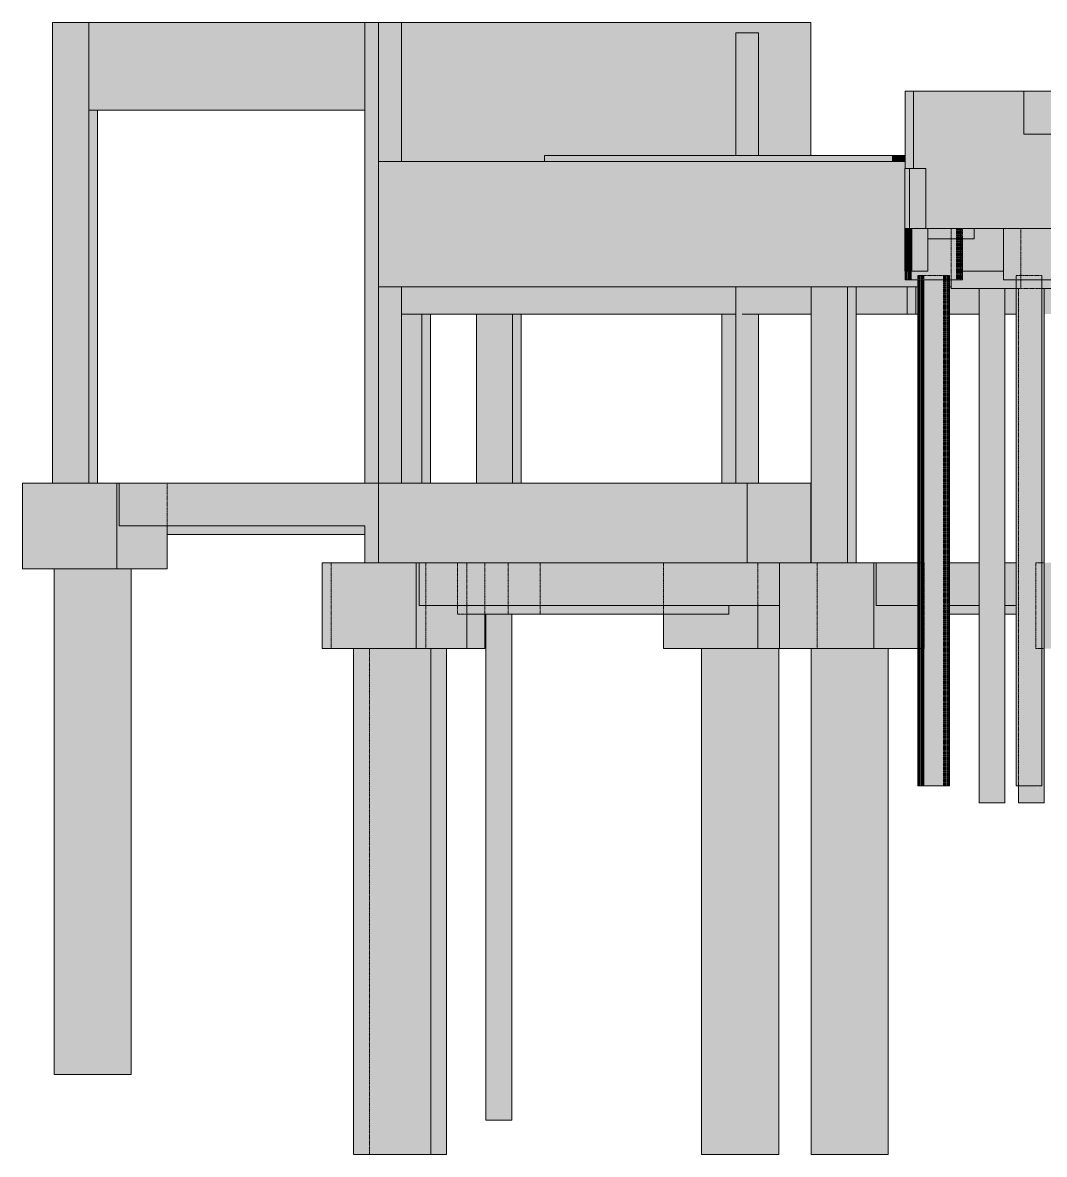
# Model space of a CAD drawing. Header units: centimetres. Extents: x -3523 to 38560, y -3196 to 88043.
# Drawn here: x 3825 to 5017, y 78430 to 79750 of the extents above; entities that cross this region are included whole.
import ezdxf

# ---------------------------------------------------------------- set-up
doc = ezdxf.new("R2010")
doc.units = ezdxf.units.CM
doc.linetypes.add('Traço', pattern=[0.635, 0.3175, -0.3175])
for name, color, linetype, lineweight in [('A-FLOR', 7, 'Continuous', 25), ('S-BEAM', 7, 'Continuous', 25), ('S-COLS', 7, 'Continuous', 25), ('S-FNDN', 7, 'Continuous', 25), ('S-FNDN-HDLN', 7, 'Traço', 18)]:
    doc.layers.add(name, color=color, linetype=linetype, lineweight=lineweight)

# ---------------------------------------------------------------- blocks, each defined once
blk = doc.blocks.new('PED_BLRET-1EST_R01_2019_muro_ - 60x60x60-3843966-CT B 002 - CRT ESQ')
at = {"layer": 'S-FNDN-HDLN', "lineweight": 9}
for p, q in [((-2471.6, 79455), (-2441.6, 79455)), ((-2471.6, 79450), (-2471.6, 79455)), ((-2441.6, 79455), (-2441.6, 79450)), ((-2441.6, 79450), (-2471.6, 79450))]:
    blk.add_line(p, q, dxfattribs=at)
blk = doc.blocks.new('PED_BLRET-1EST_R01_2019_muro_ - 60x60x60-V47-CT B 002 - CRT ESQ')
at = {"layer": 'S-FNDN-HDLN', "lineweight": 9}
for p, q in [((-2472.7, 79455), (-2471.6, 79455)), ((-2472.7, 79450), (-2472.7, 79455)), ((-2442.7, 79455), (-2442.7, 79450))]:
    blk.add_line(p, q, dxfattribs=at)
blk = doc.blocks.new('PED_BLRET-1EST_R01_2019_muro_ - 60x60x60-V48-CT B 002 - CRT ESQ')
at = {"layer": 'S-FNDN-HDLN', "lineweight": 9}
for p, q in [((-2473.4, 79455), (-2472.7, 79455)), ((-2473.4, 79450), (-2473.4, 79455)), ((-2443.4, 79455), (-2443.4, 79450))]:
    blk.add_line(p, q, dxfattribs=at)
blk = doc.blocks.new('PED_BLRET-1EST_R01_2019_muro_ - 60x60x60-V49-CT B 002 - CRT ESQ')
at = {"layer": 'S-FNDN-HDLN', "lineweight": 9}
for p, q in [((-2474.9, 79455), (-2474.1, 79455)), ((-2474.9, 79450), (-2474.9, 79455)), ((-2444.9, 79455), (-2444.9, 79450))]:
    blk.add_line(p, q, dxfattribs=at)
blk = doc.blocks.new('PED_BLRET-1EST_R01_2019_muro_ - 60x60x60-V50-CT B 002 - CRT ESQ')
at = {"layer": 'S-FNDN-HDLN', "lineweight": 9}
for p, q in [((-2473.7, 79450), (-2473.7, 79455)), ((-2443.7, 79455), (-2443.7, 79450))]:
    blk.add_line(p, q, dxfattribs=at)
blk = doc.blocks.new('PED_BLRET-1EST_R01_2019_muro_ - 60x60x60-V51-CT B 002 - CRT ESQ')
at = {"layer": 'S-FNDN-HDLN', "lineweight": 9}
for p, q in [((-2476.4, 79455), (-2474.9, 79455)), ((-2476.4, 79450), (-2476.4, 79455)), ((-2446.4, 79455), (-2446.4, 79450))]:
    blk.add_line(p, q, dxfattribs=at)
blk = doc.blocks.new('PED_BLRET-1EST_R01_2019_muro_ - 60x60x60-V52-CT B 002 - CRT ESQ')
at = {"layer": 'S-FNDN-HDLN', "lineweight": 9}
for p, q in [((-2478.6, 79455), (-2477.9, 79455)), ((-2478.6, 79450), (-2478.6, 79455)), ((-2448.6, 79455), (-2448.6, 79450))]:
    blk.add_line(p, q, dxfattribs=at)

msp = doc.modelspace()

# ---------------------------------------------------------------- hatches: boundary and pattern name
at = {"layer": 'A-FLOR', "true_color": 0xc0c0c0}
msp.add_hatch(color=9, dxfattribs=at).paths.add_polyline_path([(4887.611, 79498.004), (4935.006, 79498.004), (4935.006, 79510.004), (4881.039, 79510.004), (4881.039, 79498.004), (4887.453, 79498.004)], flags=0)
at = {"layer": 'S-BEAM', "true_color": 0xff8040}
for points in [[(4224.055, 79648.004), (4224.055, 79750.004), (3902.192, 79750.004), (3902.192, 79648.004)], [(4825.09, 79588.004), (4839.742, 79588.004), (4839.742, 79595.004), (4433.619, 79595.004), (4433.619, 79588.004), (4758.37, 79588.004)], [(4849.736, 79588.004), (4854.443, 79588.004), (4854.443, 79595.004), (4839.742, 79595.004), (4839.742, 79588.004)], [(4744.789, 79410.004), (4744.789, 79442.004), (4664.292, 79442.004), (4664.292, 79410.004)]]:
    msp.add_hatch(color=11, dxfattribs=at).paths.add_polyline_path(points, flags=0)
h = msp.add_hatch(color=11, dxfattribs=at)
h.paths.add_polyline_path([(4448.191, 79410.004), (4656.766, 79410.004), (4656.766, 79442.004), (4266.768, 79442.004), (4266.768, 79410.004)], flags=0)
h.paths.add_polyline_path([(4375.518, 79588.004), (4433.619, 79588.004), (4433.619, 79595.004), (4656.766, 79595.004), (4656.766, 79738.004), (4683.399, 79738.004), (4683.399, 79595.004), (4744.563, 79595.004), (4744.563, 79750.004), (4266.768, 79750.004), (4266.768, 79588.004), (4344.798, 79588.004)], flags=0)
at = {"layer": 'S-BEAM', "true_color": 0xc0c0c0}
for points in [[(4861.763, 79580.004), (4864.141, 79580.004), (4864.141, 79670.004), (4854.443, 79670.004), (4854.831, 79580.004), (4859.5, 79580.004)], [(5378.728, 79620.004), (5588.999, 79620.004), (5588.999, 79670.004), (4993.052, 79670.004), (4993.052, 79620.004), (5327.032, 79620.004)], [(4854.261, 79460.004), (4854.568, 79510.004), (4854.831, 79510.004), (4855.006, 79510.004), (4855.576, 79510.004), (4855.752, 79510.004), (4856.322, 79510.004), (4856.497, 79510.004), (4857.067, 79510.004), (4857.067, 79460.004), (4857.988, 79460.004), (4858.295, 79510.004), (4858.558, 79510.004), (4858.733, 79510.004), (4859.303, 79510.004), (4859.5, 79580.004), (4854.255, 79580.004), (4854.255, 79460.004)], [(4873.831, 79510.004), (4878.499, 79510.004), (4878.499, 79580.004), (4859.5, 79580.004), (4859.786, 79510.004), (4873.31, 79510.004)], [(4881.039, 79460.004), (4881.039, 79510.004), (4862.039, 79510.004), (4862.039, 79460.004), (4878.5, 79460.004)], [(4921.299, 79460.004), (4969.004, 79460.004), (4969.004, 79510.004), (4935.006, 79510.004), (4935.006, 79498.004), (4921.299, 79498.004), (4921.299, 79486.359)], [(4861.25, 79460.004), (4861.299, 79460.156), (4860.926, 79460.004)], [(4797.226, 79410.004), (4856.837, 79410.004), (4856.837, 79442.004), (4797.226, 79442.004)], [(4856.837, 79410.004), (4866.773, 79410.004), (4866.773, 79442.004), (4856.837, 79442.004)], [(4034.619, 79163.001), (4232.257, 79163.001), (4232.257, 79213.001), (3937.42, 79213.001), (3937.42, 79163.001), (3958.059, 79163.001)], [(4240.131, 79120.001), (4240.131, 79213.001), (4232.257, 79213.001), (4232.257, 79163.001), (4224.051, 79163.001), (4224.051, 79120.001), (4232.257, 79120.001)], [(4240.131, 79120.001), (4670.083, 79120.001), (4670.083, 79213.001), (4240.131, 79213.001)], [(4708.005, 79120.001), (4744.563, 79120.001), (4744.563, 79213.001), (4670.083, 79213.001), (4670.083, 79120.001), (4704.706, 79120.001)], [(4222.409, 79153.001), (4224.051, 79153.001), (4224.051, 79163.001), (3993.585, 79163.001), (3993.585, 79153.001), (4034.619, 79153.001)], [(4448.191, 79070.001), (4708.005, 79070.001), (4708.005, 79120.001), (4287.409, 79120.001), (4287.409, 79070.001), (4344.798, 79070.001)], [(4343.088, 79060.001), (4648.578, 79060.001), (4648.578, 79070.001), (4343.088, 79070.001)]]:
    msp.add_hatch(color=9, dxfattribs=at).paths.add_polyline_path(points, flags=0)
h = msp.add_hatch(color=9, dxfattribs=at)
h.paths.add_polyline_path([(5262.056, 79450.004), (5340.404, 79450.004), (5340.404, 79460.004), (5262.056, 79460.004)], flags=0)
h.paths.add_polyline_path([(5068.549, 79450.004), (5130.382, 79450.004), (5130.382, 79460.004), (5049.631, 79460.004), (5049.631, 79450.004)], flags=0)
h.paths.add_polyline_path([(4935.006, 79510.004), (5445.145, 79510.004), (5445.145, 79540.004), (5464.894, 79540.004), (5464.894, 79588.004), (5474.692, 79588.004), (5474.692, 79620.004), (4993.052, 79620.004), (4993.052, 79670.004), (4864.141, 79670.004), (4864.141, 79580.004), (4878.499, 79580.004), (4878.786, 79510.004), (4921.299, 79510.004)], flags=0)
at = {"layer": 'S-BEAM', "true_color": 0xff8040}
h = msp.add_hatch(color=11, dxfattribs=at)
h.paths.add_polyline_path([(4240.133, 79442.004), (4869.261, 79442.004), (4869.261, 79450.004), (4854.261, 79450.004), (4854.049, 79588.004), (4240.133, 79588.004)], flags=0)
h.paths.add_polyline_path([(4906.299, 79442.004), (4907.956, 79442.004), (4907.956, 79450.004), (4906.299, 79450.004), (4906.299, 79444.332)], flags=0)
h.paths.add_polyline_path([(5327.032, 79442.004), (5332.096, 79442.004), (5332.096, 79450.004), (5262.056, 79450.004), (5262.056, 79442.004), (5275.335, 79442.004)], flags=0)
h.paths.add_polyline_path([(5049.631, 79442.004), (5120.38, 79442.004), (5120.246, 79450.004), (5049.631, 79450.004), (5049.631, 79444.332)], flags=0)
h.paths.add_polyline_path([(5559.666, 79540.004), (5574.065, 79540.004), (5574.065, 79588.004), (5464.894, 79588.004), (5464.894, 79540.004), (5534.474, 79540.004)], flags=0)
at = {"layer": 'S-BEAM', "true_color": 0xc0c0c0}
h = msp.add_hatch(color=9, dxfattribs=at)
h.paths.add_polyline_path([(5119.892, 79410.004), (5119.773, 79442.004), (5049.631, 79442.004), (5049.631, 79440.004), (5016.691, 79440.004), (5016.853, 79410.004), (5119.773, 79410.004)], flags=0)
h.paths.add_polyline_path([(4970.895, 79410.004), (4984.004, 79410.004), (4984.004, 79440.004), (4970.895, 79440.004), (4970.895, 79423.818)], flags=0)
h.paths.add_polyline_path([(4866.773, 79410.004), (4869.261, 79410.334), (4869.261, 79442.004), (4866.773, 79442.004)], flags=0)
h.paths.add_polyline_path([(4906.299, 79410.004), (4940.896, 79410.004), (4940.896, 79440.004), (4907.956, 79440.004), (4907.956, 79442.004), (4906.299, 79442.004), (4906.299, 79415.248)], flags=0)
h = msp.add_hatch(color=9, dxfattribs=at)
h.paths.add_polyline_path([(4970.895, 79070.001), (4984.004, 79070.001), (4984.004, 79120.001), (4970.895, 79120.001), (4970.895, 79091.344)], flags=0)
h.paths.add_polyline_path([(4820.557, 79070.001), (4869.261, 79070.001), (4869.261, 79120.001), (4820.557, 79120.001)], flags=0)
h.paths.add_polyline_path([(5131.32, 79070.001), (5131.32, 79120.001), (5016.691, 79120.001), (5016.853, 79070.001), (5120.246, 79070.001)], flags=0)
h.paths.add_polyline_path([(4906.299, 79070.001), (4940.896, 79070.001), (4940.896, 79120.001), (4906.299, 79120.001), (4906.299, 79091.344)], flags=0)
h = msp.add_hatch(color=9, dxfattribs=at)
h.paths.add_polyline_path([(4906.299, 79060.001), (4940.896, 79060.001), (4940.896, 79070.001), (4906.299, 79070.001)], flags=0)
h.paths.add_polyline_path([(5131.32, 79060.001), (5131.32, 79070.001), (5016.691, 79070.001), (5016.853, 79060.001), (5120.246, 79060.001)], flags=0)
h.paths.add_polyline_path([(4984.004, 79060.001), (4984.004, 79070.001), (4970.895, 79070.001), (4970.895, 79060.001)], flags=0)
at = {"layer": 'S-COLS', "true_color": 0xff8040}
for points in [[(3902.192, 79213.001), (3902.192, 79750.004), (3859.876, 79750.004), (3859.876, 79213.001)], [(4224.055, 79213.001), (4240.135, 79213.028), (4240.135, 79750.004), (4224.055, 79750.004), (4224.055, 79356.085)], [(3912.313, 79213.001), (3912.313, 79648.004), (3902.192, 79648.004), (3902.192, 79213.001)], [(4758.37, 79120.001), (4787.106, 79120.001), (4787.106, 79442.004), (4744.789, 79442.004), (4744.789, 79120.001)], [(4797.226, 79120.001), (4797.226, 79442.004), (4787.106, 79442.004), (4787.106, 79120.001)], [(4290.501, 79213.001), (4290.501, 79410.004), (4266.768, 79410.004), (4266.768, 79213.001)], [(4291.465, 79213.001), (4300.621, 79213.001), (4300.621, 79410.004), (4290.501, 79410.004), (4290.501, 79213.001)], [(4361.136, 79213.001), (4396.5, 79213.001), (4396.5, 79410.004), (4354.183, 79410.004), (4354.183, 79213.001)], [(4396.502, 79213.001), (4406.62, 79213.001), (4406.62, 79410.004), (4396.5, 79410.004), (4396.5, 79213.001)], [(4654.977, 79213.001), (4656.766, 79213.001), (4656.766, 79410.004), (4640.686, 79410.004), (4640.686, 79213.001)]]:
    msp.add_hatch(color=11, dxfattribs=at).paths.add_polyline_path(points, flags=0)
h = msp.add_hatch(color=11, dxfattribs=at)
h.paths.add_polyline_path([(4240.135, 79213.001), (4266.768, 79213.001), (4266.768, 79442.004), (4240.135, 79442.004), (4240.135, 79356.085)], flags=0)
h.paths.add_polyline_path([(4241.405, 79588.004), (4266.768, 79588.004), (4266.768, 79750.004), (4240.135, 79750.004), (4240.135, 79588.004)], flags=0)
h = msp.add_hatch(color=11, dxfattribs=at)
h.paths.add_polyline_path([(4670.083, 79213.001), (4683.399, 79213.001), (4683.399, 79410.004), (4664.292, 79410.004), (4664.206, 79442.004), (4656.766, 79442.004), (4656.766, 79213.001)], flags=0)
h.paths.add_polyline_path([(4679.772, 79595.004), (4683.399, 79595.004), (4683.399, 79738.004), (4656.766, 79738.004), (4656.766, 79595.004), (4678.563, 79595.004)], flags=0)
at = {"layer": 'S-FNDN', "true_color": 0xc0c0c0}
for points in [[(4854.261, 79450.004), (4855.006, 79450.004), (4854.831, 79510.004), (4854.261, 79510.004), (4854.261, 79460.004)], [(4855.752, 79450.004), (4855.576, 79510.004), (4855.006, 79510.004), (4855.006, 79450.004)], [(4855.752, 79450.004), (4856.497, 79450.004), (4856.322, 79510.004), (4855.752, 79510.004), (4855.752, 79452.289)], [(4856.497, 79450.004), (4857.988, 79450.004), (4857.988, 79460.004), (4857.067, 79460.004), (4856.804, 79510.004), (4856.497, 79510.004), (4856.497, 79452.289)], [(4858.733, 79450.004), (4858.558, 79510.004), (4857.988, 79510.004), (4857.988, 79450.004)], [(4859.479, 79450.004), (4859.303, 79510.004), (4858.733, 79510.004), (4858.733, 79450.004)], [(4860.193, 79450.004), (4859.786, 79510.004), (4859.479, 79510.004), (4859.479, 79450.004)], [(4861.299, 79450.004), (4860.926, 79510.004), (4860.193, 79510.004), (4860.193, 79450.004)], [(4862.039, 79450.004), (4921.299, 79450.004), (4921.299, 79498.004), (4881.039, 79498.004), (4881.039, 79460.004), (4861.802, 79460.004), (4861.539, 79510.004), (4861.299, 79510.004), (4861.299, 79450.004), (4861.763, 79450.004)], [(4989.372, 79450.004), (5029.004, 79450.004), (5029.004, 79510.004), (4969.004, 79510.004), (4969.004, 79450.004), (4979.858, 79450.004)], [(4965.156, 79440.004), (4984.004, 79440.004), (4984.004, 79450.004), (4969.004, 79450.004), (4969.004, 79460.004), (4921.299, 79460.004), (4921.299, 79450.004), (4907.956, 79450.004), (4907.956, 79440.004), (4913.46, 79440.004)], [(5014.004, 79440.004), (5049.631, 79440.004), (5049.631, 79460.004), (5029.004, 79460.004), (5029.004, 79450.004), (5014.004, 79450.004), (5014.004, 79442.004)], [(4869.772, 78860.004), (4870.006, 78860.004), (4869.772, 79450.004), (4869.261, 79450.004), (4869.261, 78860.004)], [(4870.517, 78860.004), (4870.752, 78860.004), (4870.517, 79450.004), (4870.006, 79450.004), (4870.006, 78860.004)], [(4871.263, 78860.004), (4871.497, 78860.004), (4871.263, 79450.004), (4870.752, 79450.004), (4870.752, 78860.004)], [(4872.008, 78860.004), (4872.988, 78860.004), (4872.761, 79450.004), (4871.497, 79450.004), (4871.497, 78860.004)], [(4873.499, 78860.004), (4873.733, 78860.004), (4873.499, 79450.004), (4872.988, 79450.004), (4872.988, 78860.004)], [(4874.245, 78860.004), (4874.479, 78860.004), (4874.245, 79450.004), (4873.733, 79450.004), (4873.733, 78860.004)], [(4874.99, 78860.004), (4875.193, 78860.004), (4874.99, 79450.004), (4874.479, 79450.004), (4874.479, 78860.004)], [(4875.704, 78860.004), (4876.299, 78860.004), (4876.299, 79450.004), (4875.193, 79450.004), (4875.193, 78860.004)], [(4876.299, 78860.004), (4906.299, 78860.004), (4906.299, 79450.004), (4876.299, 79450.004), (4876.299, 78870.727)], [(4940.896, 78840.004), (4963.528, 78840.004), (4963.528, 79440.004), (4940.896, 79440.004), (4940.896, 78914.85)], [(4963.528, 78840.004), (4970.895, 78840.004), (4970.895, 79440.004), (4963.528, 79440.004), (4963.528, 78914.85)], [(4984.004, 78860.004), (5014.004, 78860.004), (5014.004, 79450.004), (4984.004, 79450.004), (4984.004, 78870.727)], [(5016.691, 78840.004), (5016.691, 79440.004), (5014.004, 79440.004), (5014.004, 78860.004), (5009.325, 78860.004), (5009.611, 78840.004), (5016.22, 78840.004)], [(3827.833, 79113.001), (3934.581, 79113.001), (3934.581, 79213.001), (3824.865, 79213.001), (3824.865, 79113.001)], [(3934.581, 79113.001), (3993.585, 79113.001), (3993.585, 79163.001), (3937.42, 79163.001), (3937.42, 79213.001), (3934.581, 79213.001), (3934.581, 79153.001)], [(3861.654, 78523.001), (3944.521, 78523.001), (3944.521, 79113.001), (3861.654, 79113.001), (3861.654, 78650.11)], [(3951.432, 78523.001), (3951.432, 79113.001), (3944.521, 79113.001), (3944.521, 78523.001), (3950.301, 78523.001)], [(4284.084, 79020.001), (4284.084, 79120.001), (4174.368, 79120.001), (4174.368, 79020.001), (4241.405, 79020.001)], [(4343.088, 79020.001), (4343.088, 79070.001), (4287.409, 79070.001), (4287.409, 79120.001), (4284.084, 79120.001), (4284.084, 79020.001), (4309.12, 79020.001)], [(4718.362, 79020.001), (4817.721, 79020.001), (4817.721, 79120.001), (4708.005, 79120.001), (4708.005, 79020.001), (4710.634, 79020.001)], [(4817.721, 79020.001), (4869.261, 79020.001), (4869.261, 79070.001), (4820.557, 79070.001), (4820.557, 79120.001), (4817.721, 79120.001), (4817.721, 79060.001)], [(4648.578, 79020.001), (4682.431, 79020.001), (4682.431, 79070.001), (4648.578, 79070.001), (4648.578, 79060.001), (4572.408, 79060.001), (4572.408, 79020.001)], [(4682.431, 79020.001), (4708.005, 79020.001), (4708.005, 79070.001), (4682.431, 79070.001)], [(4343.088, 79020.001), (4363.971, 79020.001), (4363.971, 79060.001), (4343.088, 79060.001)], [(4365.775, 78470.001), (4372.412, 78470.001), (4372.412, 79060.001), (4365.413, 79060.001), (4365.413, 78470.001)], [(4372.412, 78470.001), (4395.391, 78470.001), (4395.391, 79060.001), (4372.412, 79060.001), (4372.412, 78473.616)], [(5032.482, 79020.001), (5032.482, 79060.001), (5016.691, 79060.001), (5016.853, 79020.001)], [(4211.157, 78430.001), (4294.025, 78430.001), (4294.025, 79020.001), (4211.157, 79020.001), (4211.157, 78650.11)], [(4299.804, 78430.001), (4300.936, 78430.001), (4300.936, 79020.001), (4294.025, 79020.001), (4294.025, 78430.001), (4297.48, 78430.001)], [(4308.119, 78430.001), (4312.565, 78430.001), (4312.565, 79020.001), (4300.936, 79020.001), (4300.936, 78430.001), (4302.754, 78430.001)], [(4318.24, 78430.001), (4319.315, 78430.001), (4319.315, 79020.001), (4312.565, 79020.001), (4312.565, 78430.001), (4315.969, 78430.001)], [(4617.788, 78430.001), (4638.073, 78430.001), (4638.073, 79020.001), (4617.049, 79020.001), (4617.049, 78430.001)], [(4638.073, 78430.001), (4707.036, 78430.001), (4706.674, 79020.001), (4638.073, 79020.001), (4638.073, 78650.11)], [(4823.17, 78430.001), (4827.661, 78430.001), (4827.661, 79020.001), (4744.793, 79020.001), (4744.887, 78430.001), (4817.766, 78430.001)], [(4833.441, 78430.001), (4834.572, 78430.001), (4834.572, 79020.001), (4827.661, 79020.001), (4827.661, 78430.001), (4831.116, 78430.001)], [(4997.958, 78840.004), (5009.325, 78840.004), (5009.204, 78860.004), (4986.693, 78860.004), (4986.693, 78840.004), (4995.122, 78840.004)]]:
    msp.add_hatch(color=9, dxfattribs=at).paths.add_polyline_path(points, flags=0)

# ---------------------------------------------------------------- linework, layer by layer
at = {"layer": 'A-FLOR', "lineweight": 9}
for p, q in [((4881.039, 79510.004), (4935.006, 79510.004)), ((4935.006, 79510.004), (4935.006, 79498.004)), ((4935.006, 79498.004), (4881.039, 79498.004))]:
    msp.add_line(p, q, dxfattribs=at)
at = {"layer": 'S-BEAM', "lineweight": 9}
for p, q in [((3902.192, 79750.004), (4224.055, 79750.004)), ((3902.192, 79750.004), (3902.192, 79648.004)), ((4224.055, 79648.004), (4224.055, 79750.004)), ((4744.563, 79750.004), (4266.768, 79750.004)), ((4266.768, 79750.004), (4266.768, 79588.004)), ((4744.563, 79595.004), (4744.563, 79750.004)), ((4656.766, 79738.004), (4683.399, 79738.004)), ((4656.766, 79595.004), (4656.766, 79738.004)), ((4683.399, 79738.004), (4683.399, 79595.004)), ((4864.141, 79670.004), (4854.443, 79670.004)), ((4854.443, 79580.004), (4854.443, 79670.004)), ((4864.141, 79670.004), (4993.052, 79670.004)), ((4864.141, 79670.004), (4864.141, 79580.004)), ((4993.052, 79670.004), (5588.999, 79670.004)), ((4993.052, 79670.004), (4993.052, 79620.004)), ((3902.192, 79648.004), (4224.055, 79648.004)), ((4993.052, 79620.004), (5588.999, 79620.004)), ((4240.133, 79588.004), (4854.443, 79588.004)), ((4240.133, 79588.004), (4240.133, 79442.004)), ((4433.619, 79595.004), (4839.742, 79595.004)), ((4433.619, 79595.004), (4433.619, 79588.004)), ((4839.742, 79588.004), (4839.742, 79595.004)), ((4839.742, 79595.004), (4854.443, 79595.004)), ((4839.742, 79595.004), (4839.742, 79588.004)), ((4854.255, 79460.004), (4854.255, 79580.004)), ((4854.255, 79580.004), (4859.5, 79580.004)), ((4878.499, 79580.004), (4859.5, 79580.004)), ((4859.5, 79580.004), (4859.5, 79510.004)), ((4878.499, 79510.004), (4878.499, 79580.004)), ((4854.831, 79510.004), (4854.831, 79460.004)), ((4855.576, 79510.004), (4855.576, 79460.004)), ((4856.322, 79510.004), (4856.322, 79460.004)), ((4857.067, 79510.004), (4857.067, 79460.004)), ((4858.558, 79510.004), (4858.558, 79460.004)), ((4859.303, 79510.004), (4859.303, 79460.004)), ((4859.416, 79510.004), (4859.416, 79460.004)), ((4859.474, 79510.004), (4859.416, 79510.004)), ((4860.049, 79460.004), (4860.049, 79510.004)), ((4860.926, 79460.004), (4860.926, 79510.004)), ((4861.802, 79510.004), (4862.039, 79510.004)), ((4861.802, 79510.004), (4861.802, 79460.004)), ((4881.039, 79510.004), (4862.039, 79510.004)), ((4862.039, 79510.004), (4862.039, 79460.004)), ((4881.039, 79460.004), (4881.039, 79510.004)), ((4935.006, 79510.004), (4969.004, 79510.004)), ((4857.067, 79460.004), (4857.988, 79460.004)), ((4859.303, 79460.004), (4859.5, 79460.004)), ((4861.802, 79460.004), (4862.039, 79460.004)), ((4862.039, 79460.004), (4881.039, 79460.004)), ((4969.004, 79460.004), (4921.299, 79460.004)), ((4240.133, 79442.004), (4869.268, 79442.004)), ((4266.768, 79442.004), (4266.768, 79410.004)), ((4656.766, 79410.004), (4656.766, 79442.004)), ((4856.837, 79442.004), (4856.837, 79410.004)), ((4866.773, 79410.004), (4866.773, 79442.004)), ((4906.299, 79442.004), (4908.014, 79442.004)), ((4266.768, 79410.004), (4656.766, 79410.004)), ((4664.206, 79410.004), (4744.789, 79410.004)), ((4797.226, 79410.004), (4856.837, 79410.004)), ((4856.837, 79410.004), (4866.773, 79410.004)), ((4866.773, 79410.004), (4869.295, 79410.004)), ((4906.299, 79410.004), (4940.924, 79410.004)), ((4970.895, 79410.004), (4984.039, 79410.004)), ((3937.42, 79213.001), (4232.257, 79213.001)), ((3937.42, 79213.001), (3937.42, 79163.001)), ((4232.257, 79213.001), (4240.131, 79213.001)), ((4240.131, 79213.001), (4240.131, 79120.001)), ((4240.135, 79213.001), (4656.766, 79213.001)), ((4656.766, 79213.001), (4670.083, 79213.001)), ((4670.083, 79120.001), (4670.083, 79213.001)), ((4670.083, 79213.001), (4683.399, 79213.001)), ((4670.083, 79213.001), (4670.083, 79120.001)), ((4683.399, 79213.001), (4744.563, 79213.001)), ((4744.563, 79120.001), (4744.563, 79213.001)), ((3937.42, 79163.001), (4224.051, 79163.001)), ((4224.051, 79120.001), (4224.051, 79163.001)), ((3993.585, 79153.001), (4224.051, 79153.001)), ((4287.409, 79120.001), (4287.409, 79070.001)), ((4287.409, 79120.001), (4708.005, 79120.001)), ((4820.557, 79120.001), (4820.557, 79070.001)), ((4820.557, 79120.001), (4869.261, 79120.001)), ((4906.299, 79120.001), (4940.896, 79120.001)), ((4970.895, 79120.001), (4984.004, 79120.001)), ((4708.005, 79070.001), (4287.409, 79070.001)), ((4648.578, 79060.001), (4648.578, 79070.001)), ((4820.557, 79070.001), (4869.261, 79070.001)), ((4906.299, 79070.001), (4940.896, 79070.001)), ((4970.895, 79070.001), (4984.004, 79070.001)), ((4343.088, 79060.001), (4648.578, 79060.001)), ((4906.299, 79060.001), (4940.896, 79060.001)), ((4970.895, 79060.001), (4984.004, 79060.001))]:
    msp.add_line(p, q, dxfattribs=at)
at = {"layer": 'S-COLS', "lineweight": 9}
for p, q in [((3859.876, 79750.004), (3859.876, 79213.001)), ((3902.192, 79750.004), (3859.876, 79750.004)), ((3902.192, 79750.004), (3902.192, 79213.001)), ((4224.055, 79213.001), (4224.055, 79750.004)), ((4240.135, 79750.004), (4224.055, 79750.004)), ((4240.135, 79750.004), (4240.135, 79213.001)), ((4266.768, 79750.004), (4240.135, 79750.004)), ((4266.768, 79750.004), (4266.768, 79588.004)), ((4656.766, 79738.004), (4656.766, 79595.004)), ((4683.399, 79738.004), (4656.766, 79738.004)), ((4683.399, 79738.004), (4683.399, 79595.004)), ((3912.313, 79648.004), (3912.313, 79213.001)), ((4266.768, 79442.004), (4266.768, 79213.001)), ((4656.766, 79442.004), (4656.766, 79213.001)), ((4744.789, 79442.004), (4744.789, 79120.001)), ((4787.106, 79442.004), (4787.106, 79120.001)), ((4797.226, 79442.004), (4797.226, 79120.001)), ((4290.501, 79410.004), (4290.501, 79213.001)), ((4300.621, 79410.004), (4300.621, 79213.001)), ((4354.183, 79213.001), (4354.183, 79410.004)), ((4396.5, 79410.004), (4396.5, 79213.001)), ((4406.62, 79410.004), (4406.62, 79213.001)), ((4640.686, 79213.001), (4640.686, 79410.004)), ((4683.399, 79410.004), (4683.399, 79213.001)), ((4266.768, 79213.001), (4240.135, 79213.001)), ((4670.083, 79213.001), (4656.766, 79213.001)), ((4683.399, 79213.001), (4670.083, 79213.001))]:
    msp.add_line(p, q, dxfattribs=at)
at = {"layer": 'S-FNDN', "lineweight": 9}
for p, q in [((4854.261, 79510.004), (4854.831, 79510.004)), ((4854.261, 79450.004), (4854.261, 79510.004)), ((4855.006, 79510.004), (4855.576, 79510.004)), ((4855.006, 79450.004), (4855.006, 79510.004)), ((4855.752, 79510.004), (4856.322, 79510.004)), ((4855.752, 79450.004), (4855.752, 79510.004)), ((4856.497, 79510.004), (4857.067, 79510.004)), ((4856.497, 79450.004), (4856.497, 79510.004)), ((4857.988, 79510.004), (4858.558, 79510.004)), ((4857.988, 79450.004), (4857.988, 79510.004)), ((4858.733, 79510.004), (4859.303, 79510.004)), ((4858.733, 79450.004), (4858.733, 79510.004)), ((4859.479, 79510.004), (4860.049, 79510.004)), ((4859.479, 79450.004), (4859.479, 79510.004)), ((4860.193, 79510.004), (4860.926, 79510.004)), ((4860.193, 79450.004), (4860.193, 79510.004)), ((4861.299, 79510.004), (4861.802, 79510.004)), ((4861.299, 79450.004), (4861.299, 79510.004)), ((4969.004, 79510.004), (5029.004, 79510.004)), ((4969.004, 79450.004), (4969.004, 79510.004)), ((4921.299, 79450.004), (4921.299, 79498.004)), ((4855.006, 79450.004), (4854.261, 79450.004)), ((4855.752, 79450.004), (4855.006, 79450.004)), ((4856.497, 79450.004), (4855.752, 79450.004)), ((4857.988, 79450.004), (4856.497, 79450.004)), ((4858.733, 79450.004), (4857.988, 79450.004)), ((4859.479, 79450.004), (4858.733, 79450.004)), ((4860.193, 79450.004), (4859.479, 79450.004)), ((4861.299, 79450.004), (4860.193, 79450.004)), ((4921.299, 79450.004), (4861.299, 79450.004)), ((4869.261, 79450.004), (4869.261, 78860.004)), ((4870.006, 79450.004), (4870.006, 78860.004)), ((4870.752, 79450.004), (4870.752, 78860.004)), ((4871.497, 79450.004), (4871.497, 78860.004)), ((4872.988, 79450.004), (4872.988, 78860.004)), ((4873.733, 79450.004), (4873.733, 78860.004)), ((4874.479, 79450.004), (4874.479, 78860.004)), ((4875.193, 79450.004), (4875.193, 78860.004)), ((4876.299, 79450.004), (4876.299, 78860.004)), ((4906.299, 78860.004), (4906.299, 79450.004)), ((4907.956, 79440.004), (4907.956, 79450.004)), ((4984.013, 79440.004), (4907.956, 79440.004)), ((4940.895, 79440.004), (4940.895, 78840.004)), ((5029.004, 79450.004), (4969.004, 79450.004)), ((4970.895, 78840.004), (4970.895, 79440.004)), ((4984.004, 79450.004), (4984.004, 78860.004)), ((5014.004, 78860.004), (5014.004, 79450.004)), ((5049.631, 79440.004), (5014.004, 79440.004)), ((5016.692, 78840.004), (5016.692, 79440.004)), ((3824.865, 79213.001), (3934.581, 79213.001)), ((3824.865, 79213.001), (3824.865, 79113.001)), ((3934.581, 79213.001), (3937.42, 79213.001)), ((3934.581, 79113.001), (3934.581, 79213.001)), ((3993.585, 79113.001), (3993.585, 79163.001)), ((3934.581, 79113.001), (3824.865, 79113.001)), ((3861.543, 79113.001), (3861.543, 78523.001)), ((3993.585, 79113.001), (3934.581, 79113.001)), ((3951.543, 78523.001), (3951.543, 79113.001)), ((4174.368, 79120.001), (4284.084, 79120.001)), ((4174.368, 79120.001), (4174.368, 79020.001)), ((4284.084, 79120.001), (4287.409, 79120.001)), ((4284.084, 79020.001), (4284.084, 79120.001)), ((4708.005, 79120.001), (4817.721, 79120.001)), ((4708.005, 79120.001), (4708.005, 79020.001)), ((4817.721, 79120.001), (4820.557, 79120.001)), ((4817.721, 79020.001), (4817.721, 79120.001)), ((4343.088, 79020.001), (4343.088, 79070.001)), ((4682.431, 79020.001), (4682.431, 79070.001)), ((4363.971, 79060.001), (4363.971, 79020.001)), ((4365.402, 79060.001), (4365.402, 78470.001)), ((4395.402, 78470.001), (4395.402, 79060.001)), ((4572.408, 79020.001), (4572.408, 79060.001)), ((4284.084, 79020.001), (4174.368, 79020.001)), ((4211.046, 79020.001), (4211.046, 78430.001)), ((4343.088, 79020.001), (4284.084, 79020.001)), ((4301.046, 78430.001), (4301.046, 79020.001)), ((4319.403, 78430.001), (4319.403, 79020.001)), ((4363.971, 79020.001), (4343.088, 79020.001)), ((4682.431, 79020.001), (4572.408, 79020.001)), ((4617.043, 79020.001), (4617.043, 78430.001)), ((4708.005, 79020.001), (4682.431, 79020.001)), ((4707.043, 78430.001), (4707.043, 79020.001)), ((4817.721, 79020.001), (4708.005, 79020.001)), ((4744.683, 79020.001), (4744.683, 78430.001)), ((4869.261, 79020.001), (4817.721, 79020.001)), ((4834.683, 78430.001), (4834.683, 79020.001)), ((4869.772, 78860.004), (4869.261, 78860.004)), ((4870.517, 78860.004), (4870.006, 78860.004)), ((4871.263, 78860.004), (4870.752, 78860.004)), ((4872.881, 78860.004), (4871.497, 78860.004)), ((4873.499, 78860.004), (4872.988, 78860.004)), ((4874.245, 78860.004), (4873.733, 78860.004)), ((4874.99, 78860.004), (4874.479, 78860.004)), ((4876.185, 78860.004), (4875.193, 78860.004)), ((4906.299, 78860.004), (4876.299, 78860.004)), ((5014.004, 78860.004), (4984.004, 78860.004)), ((4986.692, 78860.004), (4986.692, 78840.004)), ((4963.528, 78840.004), (4940.896, 78840.004)), ((4970.895, 78840.004), (4963.528, 78840.004)), ((5009.325, 78840.004), (4986.693, 78840.004)), ((5016.692, 78840.004), (5009.325, 78840.004)), ((3944.521, 78523.001), (3861.654, 78523.001)), ((3951.339, 78523.001), (3944.521, 78523.001)), ((4372.412, 78470.001), (4365.413, 78470.001)), ((4395.402, 78470.001), (4372.412, 78470.001)), ((4294.025, 78430.001), (4211.157, 78430.001)), ((4300.842, 78430.001), (4294.025, 78430.001)), ((4312.565, 78430.001), (4301.116, 78430.001)), ((4319.403, 78430.001), (4312.565, 78430.001)), ((4638.073, 78430.001), (4617.043, 78430.001)), ((4707.036, 78430.001), (4638.073, 78430.001)), ((4827.661, 78430.001), (4744.793, 78430.001)), ((4834.479, 78430.001), (4827.661, 78430.001))]:
    msp.add_line(p, q, dxfattribs=at)
at = {"layer": 'S-FNDN-HDLN', "lineweight": 9}
for p, q in [((4854.831, 79510.004), (4855.001, 79510.004)), ((4855.576, 79510.004), (4855.747, 79510.004)), ((4856.322, 79510.004), (4856.492, 79510.004)), ((4857.067, 79510.004), (4857.983, 79510.004)), ((4858.558, 79510.004), (4858.728, 79510.004)), ((4859.194, 79460.004), (4859.194, 79510.004)), ((4859.303, 79510.004), (4859.416, 79510.004)), ((4860.049, 79510.004), (4860.188, 79510.004)), ((4860.926, 79510.004), (4861.294, 79510.004)), ((4907.956, 79450.009), (4907.956, 79510.004)), ((4914.261, 79450.004), (4914.261, 79510.004)), ((4915.006, 79450.004), (4915.006, 79510.004)), ((4915.752, 79450.004), (4915.752, 79510.004)), ((4916.497, 79450.004), (4916.497, 79510.004)), ((4917.988, 79450.004), (4917.988, 79510.004)), ((4918.733, 79450.004), (4918.733, 79510.004)), ((4919.194, 79450.004), (4919.194, 79510.004)), ((4919.479, 79450.004), (4919.479, 79510.004)), ((4920.193, 79450.004), (4920.193, 79510.004)), ((4921.299, 79498.009), (4921.299, 79510.004)), ((4989.372, 79440.004), (4989.372, 79510.004)), ((4859.194, 79450.004), (4859.194, 79460.004)), ((4874.194, 79450.004), (4874.194, 78860.004)), ((4899.261, 78860.004), (4899.261, 79450.004)), ((4900.006, 78860.004), (4900.006, 79450.004)), ((4900.752, 78860.004), (4900.752, 79450.004)), ((4901.497, 78860.004), (4901.497, 79450.004)), ((4902.988, 78860.004), (4902.988, 79450.004)), ((4903.733, 78860.004), (4903.733, 79450.004)), ((4904.194, 78860.004), (4904.194, 79450.004)), ((4904.479, 78860.004), (4904.479, 79450.004)), ((4905.193, 78860.004), (4905.193, 79450.004)), ((4989.372, 79440.004), (4984.015, 79440.004)), ((4986.692, 79440.004), (4986.692, 78860.009)), ((5014, 79440.004), (4989.372, 79440.004)), ((3993.585, 79163.006), (3993.585, 79213.001)), ((4184.835, 79020.001), (4184.835, 79120.001)), ((4295.081, 79020.001), (4295.081, 79120.001)), ((4332.137, 79060.001), (4332.137, 79120.001)), ((4343.088, 79070.006), (4343.088, 79120.001)), ((4363.971, 79120.001), (4363.971, 79060.006)), ((4391.38, 79060.001), (4391.38, 79120.001)), ((4428.666, 79060.001), (4428.666, 79120.001)), ((4572.408, 79060.006), (4572.408, 79120.001)), ((4682.431, 79070.006), (4682.431, 79120.001)), ((4751.677, 79020.001), (4751.677, 79120.001)), ((4869.265, 79120.001), (4876.724, 79120.001)), ((4876.724, 79020.001), (4876.724, 79120.001)), ((5006.77, 79120.001), (5016.848, 79120.001)), ((5006.77, 79020.001), (5006.77, 79120.001)), ((4343.085, 79060.001), (4332.137, 79060.001)), ((4229.403, 79020.001), (4229.403, 78430.001)), ((4876.724, 79020.001), (4869.263, 79020.001)), ((5016.848, 79020.001), (5006.77, 79020.001)), ((4869.942, 78860.004), (4869.772, 78860.004)), ((4870.688, 78860.004), (4870.517, 78860.004)), ((4871.433, 78860.004), (4871.263, 78860.004)), ((4873.67, 78860.004), (4873.499, 78860.004)), ((4874.415, 78860.004), (4874.245, 78860.004)), ((4875.136, 78860.004), (4874.99, 78860.004)), ((4395.402, 78470.001), (4395.391, 78470.001)), ((4617.049, 78430.001), (4617.043, 78430.001))]:
    msp.add_line(p, q, dxfattribs=at)

# ---------------------------------------------------------------- block references
at = {"layer": 'S-FNDN', "linetype": 'Traço', "lineweight": 9}
for name, p in [('PED_BLRET-1EST_R01_2019_muro_ - 60x60x60-V52-CT B 002 - CRT ESQ', (7347.865, 0)), ('PED_BLRET-1EST_R01_2019_muro_ - 60x60x60-V49-CT B 002 - CRT ESQ', (7344.883, 0)), ('PED_BLRET-1EST_R01_2019_muro_ - 60x60x60-V49-CT B 002 - CRT ESQ', (7345.628, 0)), ('PED_BLRET-1EST_R01_2019_muro_ - 60x60x60-V51-CT B 002 - CRT ESQ', (7347.865, 0)), ('PED_BLRET-1EST_R01_2019_muro_ - 60x60x60-V49-CT B 002 - CRT ESQ', (7347.865, 0)), ('PED_BLRET-1EST_R01_2019_muro_ - 60x60x60-V49-CT B 002 - CRT ESQ', (7348.61, 0)), ('PED_BLRET-1EST_R01_2019_muro_ - 60x60x60-V50-CT B 002 - CRT ESQ', (7347.865, 0)), ('PED_BLRET-1EST_R01_2019_muro_ - 60x60x60-V48-CT B 002 - CRT ESQ', (7347.865, 0)), ('PED_BLRET-1EST_R01_2019_muro_ - 60x60x60-V47-CT B 002 - CRT ESQ', (7347.865, 0)), ('PED_BLRET-1EST_R01_2019_muro_ - 60x60x60-3843966-CT B 002 - CRT ESQ', (7347.865, 0)), ('PED_BLRET-1EST_R01_2019_muro_ - 60x60x60-3843966-CT B 002 - CRT ESQ', (7455.57, 0))]:
    msp.add_blockref(name, p, dxfattribs=at)

doc.saveas('drawing.dxf')
